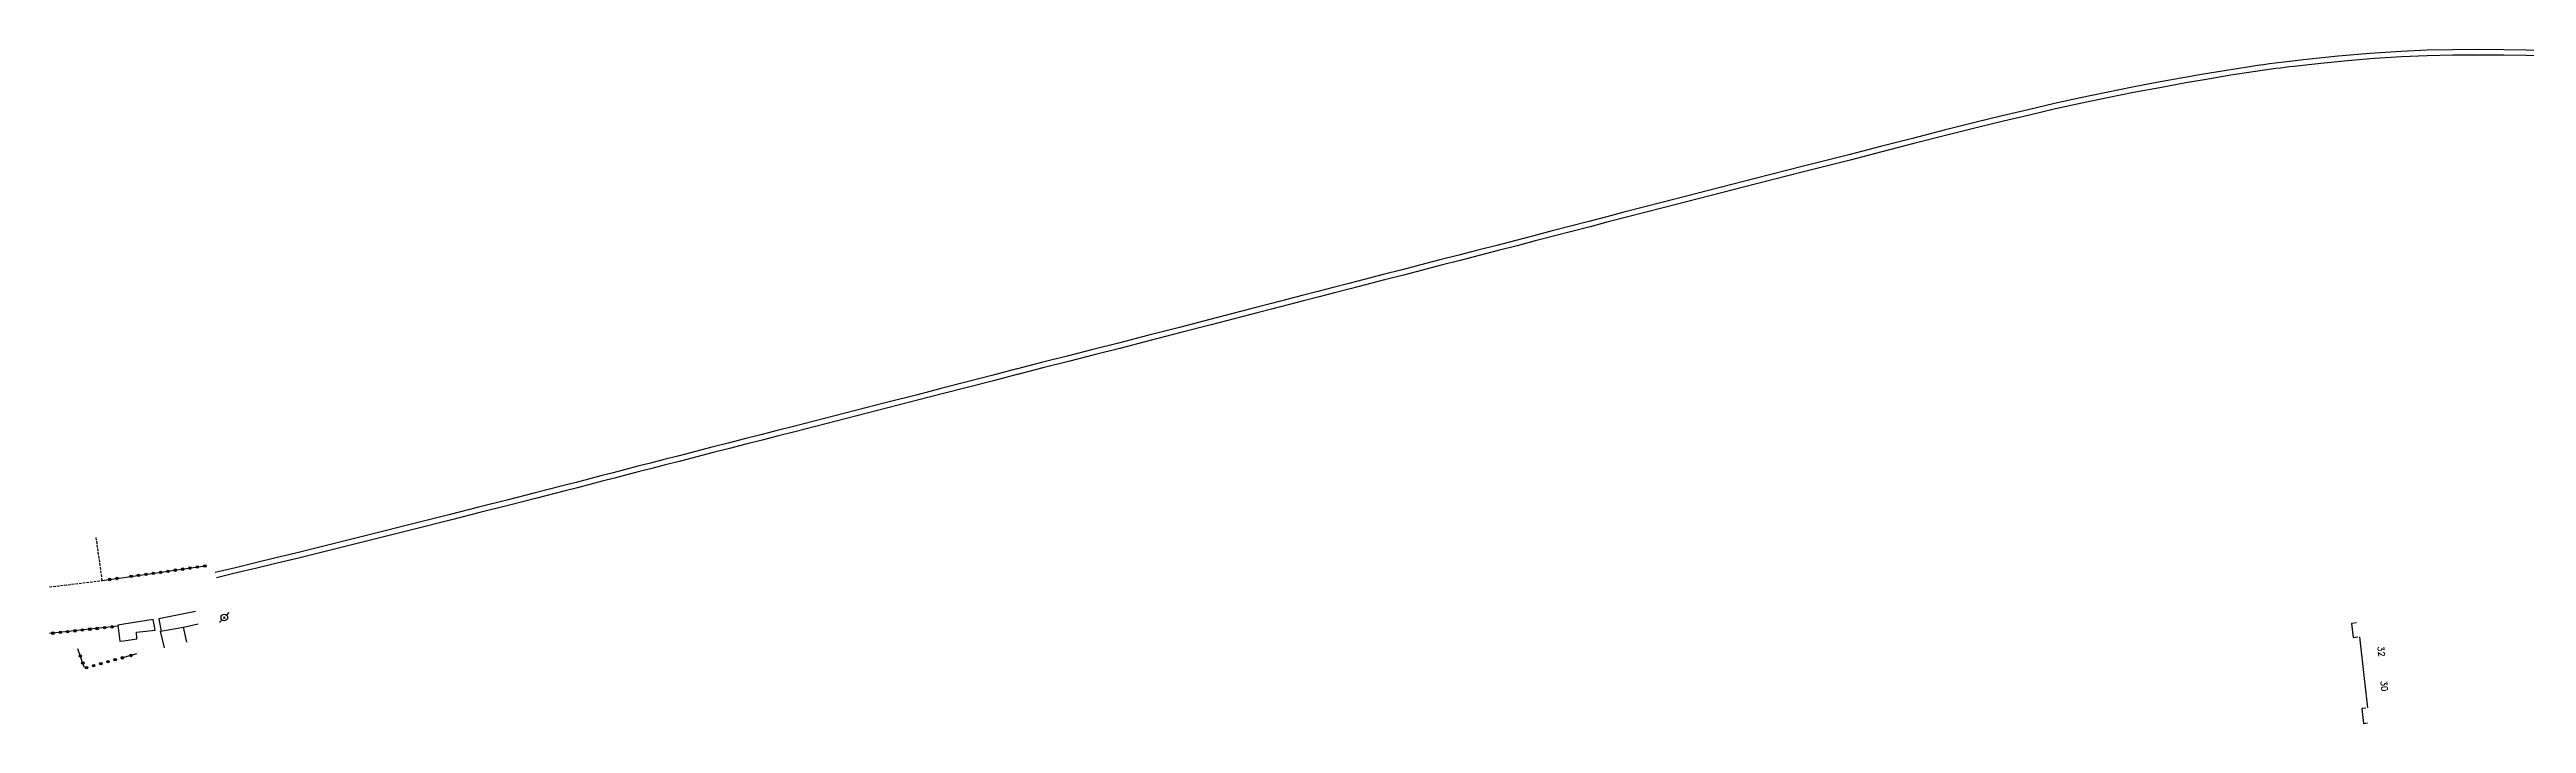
# Model space of a CAD drawing. Header units: millimetres. Extents: x 151000 to 152000, y 126000 to 127000.
# Drawn here: x 151000 to 151500, y 126544 to 126679 of the extents above; entities that cross this region are included whole.
import ezdxf

# ---------------------------------------------------------------- set-up
doc = ezdxf.new("R2010")
doc.units = ezdxf.units.MM
doc.linetypes.add('DASHED', pattern=[0.75, 0.5, -0.25])
doc.layers.get('0').update_dxf_attribs({"linetype": 'CONTINUOUS'})
for name, color, linetype in [('W0100', 7, 'CONTINUOUS'), ('W0101', 7, 'CONTINUOUS'), ('W0104', 1, 'CONTINUOUS'), ('W0112', 1, 'DASHED'), ('W0323', 7, 'CONTINUOUS'), ('W0473', 7, 'CONTINUOUS'), ('W0701', 7, 'CONTINUOUS'), ('W0991', 7, 'CONTINUOUS')]:
    doc.layers.add(name, color=color, linetype=linetype)
doc.styles.get("Standard").update_dxf_attribs({"font": 'romans.shx', "width": 0.85})

# ---------------------------------------------------------------- blocks, each defined once
blk = doc.blocks.new('T473')
for p, q in [((-0.166667, 0.166667), (0.166667, -0.166667)), ((-0.166667, -0.166667), (0.166667, 0.166667)), ((0.500001, 0.500001), (1.000002, 1.000002)), ((-1.000002, -1.000002), (-0.500001, -0.500001))]:
    blk.add_line(p, q)
blk.add_ellipse((0, 0), major_axis=(0.471405, 0.471405), ratio=1, start_param=5.4977871438, end_param=11.780972451)
blk = doc.blocks.new('t323o')
at = {"color": 0, "linetype": 'Continuous'}
for radius in [0.25, 0.15]:
    blk.add_circle((0, 0), radius, dxfattribs=at)

msp = doc.modelspace()

# ---------------------------------------------------------------- linework, layer by layer
at = {"layer": 'W0100', "flags": 128}
for points in [[(151465.67, 126563.78), (151464.67, 126563.67), (151465.04, 126560.84), (151465.98, 126560.94)], [(151466.31, 126560.98), (151467.1, 126553.81), (151467.89, 126546.65)], [(151467.56, 126546.61), (151466.74, 126546.52), (151467.13, 126543.51), (151467.89, 126543.6)]]:
    msp.add_lwpolyline(points, dxfattribs=at)
at = {"layer": 'W0101'}
for points in [[(151027.02, 126562.92), (151030, 126563.59)], [(151027.74, 126559.88), (151027.02, 126562.92)]]:
    msp.add_lwpolyline(points, dxfattribs=at)
at = {"layer": 'W0104'}
for points in [[(151029.44, 126566.05), (151022.03, 126564.6), (151022.5, 126562.08), (151022.42, 126562.09)], [(151015, 126563.51), (151013.76, 126563.31), (151014.21, 126560.07), (151015, 126560.19)], [(151015, 126560.19), (151017.63, 126560.57), (151017.57, 126561.92), (151021.35, 126562.34), (151020.94, 126564.49)], [(151020.94, 126564.49), (151015, 126563.51)], [(151023.2, 126558.78), (151022.42, 126562.09), (151027.02, 126562.92)]]:
    msp.add_lwpolyline(points, dxfattribs=at)
at = {"layer": 'W0112'}
msp.add_lwpolyline([(151000, 126571.03), (151010.65, 126572.33), (151009.41, 126581.11)], dxfattribs=at)
at = {"layer": 'W0323'}
for points in [[(151015, 126572.95), (151031.44, 126575.26), (151031.44, 126575.26)], [(151010.65, 126572.33), (151015, 126572.95)], [(151013.8, 126563.11), (151000, 126561.64)], [(151007, 126554.88), (151005.74, 126558.54)], [(151015, 126556.83), (151014.37, 126556.66)], [(151017.58, 126557.54), (151015, 126556.83)]]:
    msp.add_lwpolyline(points, dxfattribs=at)
at = {"layer": 'W0701'}
for points in [[(151444.55, 126676), (151441.16, 126675.48), (151437.78, 126674.92), (151434.4, 126674.34), (151431.03, 126673.75), (151425.75, 126672.8), (151420.49, 126671.8), (151415.24, 126670.76), (151409.99, 126669.67), (151404.71, 126668.5), (151399.44, 126667.28), (151394.17, 126666.01), (151388.92, 126664.73), (151382.48, 126663.14), (151376.05, 126661.5), (151369.62, 126659.85), (151363.19, 126658.2), (151353.76, 126655.79), (151344.32, 126653.39), (151334.88, 126650.97), (151325.45, 126648.55), (151321.76, 126647.6), (151318.07, 126646.65), (151314.39, 126645.69), (151310.7, 126644.73), (151307.02, 126643.78), (151303.33, 126642.82), (151299.65, 126641.86), (151295.96, 126640.91), (151292.14, 126639.92), (151288.31, 126638.94), (151284.49, 126637.95), (151280.67, 126636.97), (151276.84, 126635.98), (151273.02, 126635), (151269.2, 126634.01), (151265.37, 126633.03), (151262.25, 126632.22), (151259.13, 126631.41), (151256.01, 126630.6), (151252.89, 126629.79), (151249.77, 126628.99), (151246.64, 126628.18), (151243.52, 126627.37), (151240.4, 126626.56), (151234.24, 126624.97), (151228.09, 126623.38), (151221.93, 126621.8), (151215.77, 126620.22), (151210.6, 126618.9), (151205.44, 126617.58), (151200.27, 126616.27), (151195.1, 126614.96)], [(151453.04, 126676), (151452.14, 126675.89), (151451.23, 126675.78), (151450.32, 126675.67), (151449.42, 126675.56), (151444.85, 126674.93), (151440.3, 126674.22), (151435.76, 126673.46), (151431.22, 126672.66), (151425.96, 126671.71), (151420.7, 126670.72), (151415.46, 126669.68), (151410.22, 126668.59), (151404.95, 126667.43), (151399.68, 126666.2), (151394.43, 126664.94), (151389.18, 126663.66), (151382.74, 126662.07), (151376.31, 126660.43), (151369.89, 126658.78), (151363.47, 126657.13), (151354.03, 126654.73), (151344.59, 126652.32), (151335.16, 126649.91), (151325.72, 126647.49), (151322.04, 126646.54), (151318.35, 126645.58), (151314.66, 126644.63), (151310.98, 126643.67), (151307.29, 126642.71), (151303.61, 126641.76), (151299.92, 126640.8), (151296.23, 126639.85), (151292.41, 126638.86), (151288.59, 126637.87), (151284.76, 126636.89), (151280.94, 126635.9), (151277.12, 126634.92), (151273.29, 126633.93), (151269.47, 126632.95), (151265.65, 126631.96), (151262.53, 126631.15), (151259.4, 126630.35), (151256.28, 126629.54), (151253.16, 126628.73), (151250.04, 126627.92), (151246.92, 126627.11), (151243.8, 126626.31), (151240.68, 126625.5), (151234.52, 126623.91), (151228.36, 126622.32), (151222.2, 126620.73), (151216.04, 126619.15), (151210.87, 126617.83), (151205.71, 126616.52), (151200.54, 126615.2), (151195.37, 126613.9)], [(151504.44, 126679.15), (151499.95, 126679.29), (151495.45, 126679.37), (151490.27, 126679.4), (151485.09, 126679.37), (151479.91, 126679.25), (151474.73, 126679.03), (151468.35, 126678.61), (151461.99, 126678.06), (151455.63, 126677.4), (151449.28, 126676.65), (151448.1, 126676.5), (151446.91, 126676.34), (151445.73, 126676.17), (151444.55, 126676)], [(151532.18, 126676), (151531.94, 126676.03), (151531.7, 126676.05), (151531.46, 126676.08), (151531.22, 126676.1), (151526.76, 126676.55), (151522.3, 126676.95), (151517.83, 126677.31), (151513.36, 126677.62), (151508.88, 126677.86), (151504.4, 126678.06), (151499.93, 126678.19), (151495.44, 126678.27), (151490.28, 126678.3), (151485.12, 126678.27), (151479.95, 126678.15), (151474.79, 126677.93), (151469.34, 126677.58), (151463.9, 126677.14), (151458.47, 126676.61), (151453.04, 126676)], [(151195.26, 126615), (151190.24, 126613.7), (151185.23, 126612.4), (151180.21, 126611.1), (151175.19, 126609.8), (151168.93, 126608.2), (151162.67, 126606.6), (151156.41, 126605), (151150.15, 126603.4), (151146.85, 126602.55), (151143.56, 126601.71), (151140.26, 126600.87), (151136.97, 126600.03), (151133.67, 126599.19), (151130.37, 126598.34), (151127.08, 126597.5), (151123.78, 126596.65), (151121.28, 126596.01), (151118.78, 126595.36), (151116.29, 126594.71), (151113.79, 126594.06), (151111.29, 126593.41), (151108.79, 126592.77), (151106.29, 126592.12), (151103.79, 126591.48), (151098.06, 126590.01), (151092.34, 126588.56), (151086.61, 126587.11), (151080.88, 126585.66), (151073.1, 126583.7), (151065.33, 126581.73), (151057.54, 126579.78), (151049.75, 126577.86), (151045.68, 126576.87), (151041.6, 126575.89), (151037.51, 126574.92), (151033.43, 126573.97)], [(151195.54, 126613.94), (151190.52, 126612.63), (151185.5, 126611.33), (151180.48, 126610.03), (151175.46, 126608.74), (151169.2, 126607.13), (151162.94, 126605.53), (151156.68, 126603.93), (151150.42, 126602.33), (151147.13, 126601.49), (151143.83, 126600.64), (151140.54, 126599.8), (151137.24, 126598.96), (151133.94, 126598.12), (151130.65, 126597.28), (151127.35, 126596.43), (151124.06, 126595.59), (151121.56, 126594.94), (151119.06, 126594.29), (151116.56, 126593.65), (151114.06, 126593), (151111.56, 126592.35), (151109.06, 126591.7), (151106.56, 126591.05), (151104.06, 126590.41), (151098.34, 126588.95), (151092.61, 126587.49), (151086.88, 126586.04), (151081.15, 126584.6), (151073.37, 126582.63), (151065.59, 126580.67), (151057.81, 126578.72), (151050.01, 126576.79), (151045.93, 126575.8), (151041.85, 126574.82), (151037.77, 126573.85), (151033.68, 126572.9)]]:
    msp.add_lwpolyline(points, dxfattribs=at)

# ---------------------------------------------------------------- block references
at = {"layer": 'W0323'}
for p, rotation in [((151028.37, 126574.83), 8.030528768145361), ((151029.85, 126575.04), 8.030528768145361), ((151031.34, 126575.25), 8.030528768145361), ((151012.13, 126572.54), 8.030528768145361), ((151013.62, 126572.75), 8.030528768145361), ((151016.49, 126573.16), 8.030528768145361), ((151017.97, 126573.37), 8.030528768145361), ((151019.46, 126573.57), 8.030528768145361), ((151020.94, 126573.78), 8.030528768145361), ((151022.43, 126573.99), 8.030528768145361), ((151023.91, 126574.2), 8.030528768145361), ((151025.4, 126574.41), 8.030528768145361), ((151026.88, 126574.62), 8.030528768145361), ((151000.67, 126561.71), 186.0750745898024), ((151002.16, 126561.87), 186.0750745898024), ((151003.65, 126562.03), 186.0750745898024), ((151005.14, 126562.19), 186.0750745898024), ((151006.63, 126562.35), 186.0750745898024), ((151008.12, 126562.51), 186.0750745898024), ((151009.61, 126562.66), 186.0750745898024), ((151011.11, 126562.82), 186.0750745898024), ((151012.6, 126562.98), 186.0750745898024), ((151006.23, 126557.12), 109.0706595391078), ((151006.72, 126555.7), 109.0706595391078), ((151007.46, 126554.76), 195.3390948694642), ((151008.91, 126555.16), 195.3390948694642), ((151010.36, 126555.55), 195.3390948694642), ((151011.8, 126555.95), 195.3390948694642), ((151013.25, 126556.35), 195.3390948694642), ((151014.7, 126556.74), 195.3390948694642), ((151016.45, 126557.22), 195.3390948694642)]:
    msp.add_blockref('t323o', p, dxfattribs=dict(at, rotation=rotation))
at = {"layer": 'W0473'}
msp.add_blockref('T473', (151035.28, 126564.86), dxfattribs=at)

# ---------------------------------------------------------------- texts
at = {"layer": 'W0991'}
for s, p in [('32', (151469.95, 126559.04)), ('30', (151470.55, 126552.06))]:
    msp.add_text(s, height=1.25, rotation=276.2925, dxfattribs=at).set_placement(p)

doc.saveas('drawing.dxf')
